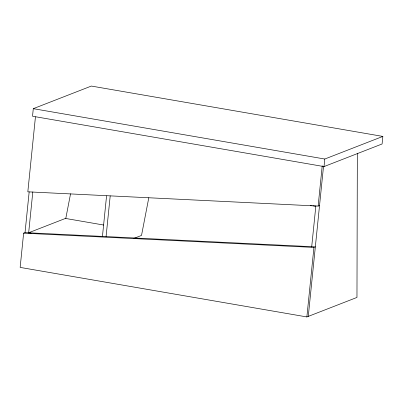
<?xml version="1.0" encoding="UTF-8"?>
<svg xmlns="http://www.w3.org/2000/svg" width="403" height="403" viewBox="0 0 403 403"><rect width="100%" height="100%" fill="white"/><g stroke="black" fill="none" stroke-linecap="round" stroke-linejoin="round"><path stroke-width="0.6" d="M357.34 153.352L356.967 297.434L306.874 316.939L20.15 267.406L23.631 233.161L25.031 232.612L315.337 246.868L313.932 247.417L23.631 233.161M33.293 108.669L32.527 116.225L324.027 166.585L382.084 143.977L382.85 136.416L91.35 86.061L33.293 108.669L324.793 159.024L382.85 136.416M35.444 116.86L27.827 191.823L318.133 206.079L319.539 205.535M25.046 232.506L29.167 191.899M28.628 233.125L32.814 191.893M102.427 236.596L106.563 195.898M106.075 236.591L110.21 195.888M311.67 247.059L315.861 205.832M306.874 316.939L313.932 247.417M318.133 206.079L322.229 165.769M308.275 316.395L323.508 166.464M324.027 166.585L324.793 159.024M65.775 218.502L70.555 193.778M148.803 197.717L141.518 235.428L133.927 238.38M310.239 205.339L311.479 205.55M312.718 205.767L315.811 206.301M103.732 225.045L65.442 218.431L28.668 232.753L31.137 233.181"/></g></svg>
